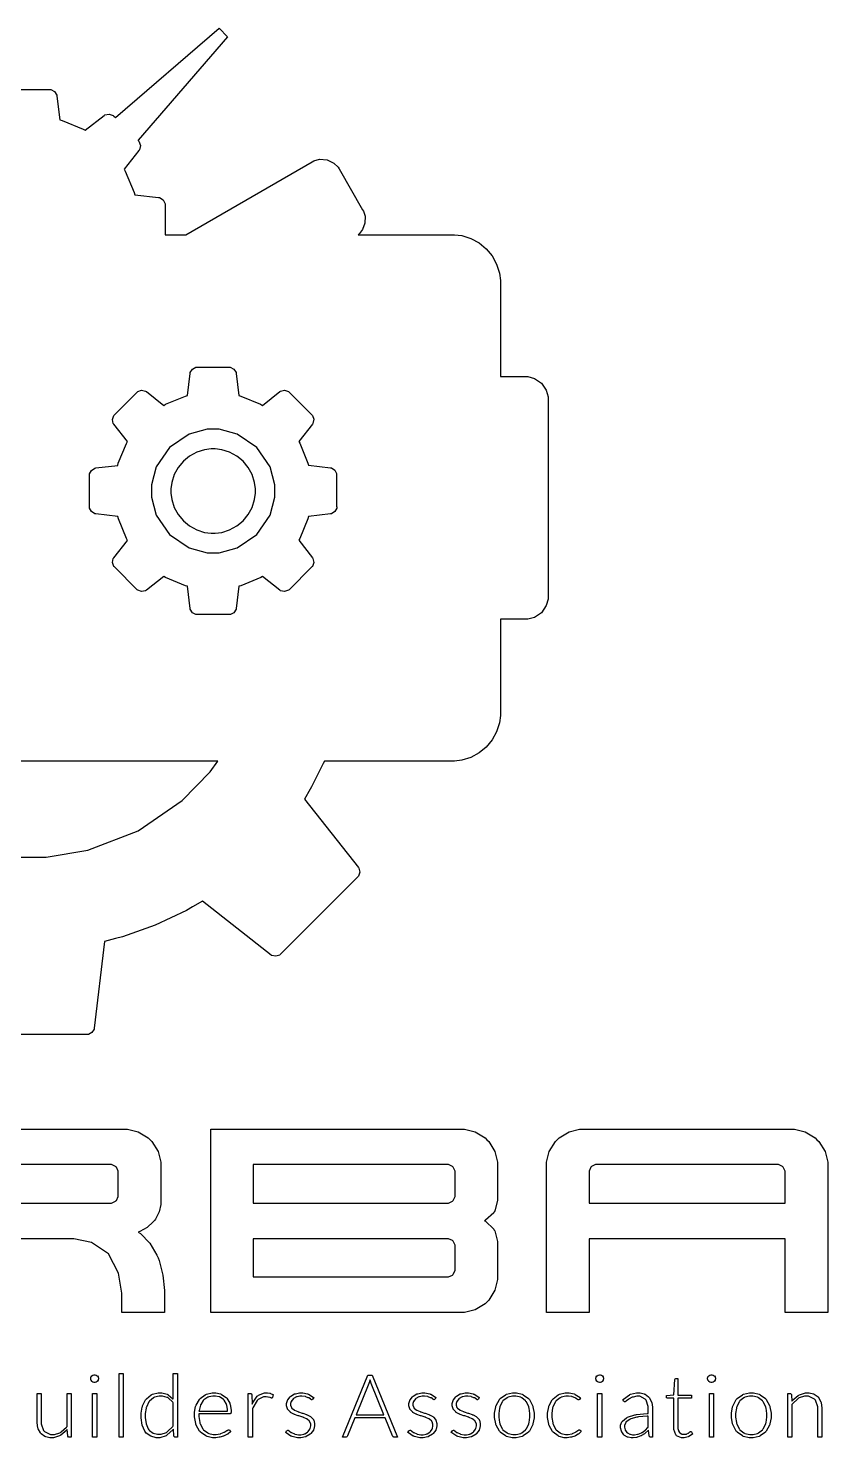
# Model space of a CAD drawing. Extents: x 0.78 to 7.09, y 1.03 to 6.69.
# Drawn here: x 3.92 to 7.09, y 1.09 to 6.69 of the extents above; entities that cross this region are included whole.
import ezdxf

# ---------------------------------------------------------------- set-up
doc = ezdxf.new("R2010")
doc.units = 0
doc.layers.get('0').update_dxf_attribs({"linetype": 'CONTINUOUS'})

msp = doc.modelspace()

# ---------------------------------------------------------------- linework, layer by layer
at = {"color": 250}
for points in [[(3.86849, 6.44174), (4.00553, 6.44174), (4.01031, 6.44174), (4.02479, 6.43408), (4.03424, 6.41932), (4.03467, 6.41575), (4.04606, 6.32167), (4.05501, 6.31933), (4.13906, 6.28489), (4.14686, 6.28033), (4.22125, 6.3386), (4.22407, 6.34088), (4.24138, 6.34467), (4.25803, 6.33882), (4.26064, 6.33621), (4.26617, 6.33074), (4.67719, 6.68506), (4.68001, 6.68235), (4.70785, 6.65408), (4.71061, 6.65121), (4.35628, 6.24056), (4.3571, 6.23936), (4.35975, 6.23682), (4.36561, 6.22017), (4.36165, 6.2029), (4.35943, 6.20003), (4.30117, 6.12597), (4.30567, 6.11811), (4.34056, 6.03381), (4.34293, 6.02479), (4.43701, 6.01378), (4.44054, 6.01329), (4.45529, 6.00375), (4.463, 5.98915), (4.463, 5.98426), (4.463, 5.86615), (4.54606, 5.86615), (5.04688, 6.15554), (5.05339, 6.15929), (5.07601, 6.16531), (5.10574, 6.16314), (5.1326, 6.15007), (5.14931, 6.1334), (5.15315, 6.12679), (5.24647, 5.96496), (5.24989, 5.9591), (5.25586, 5.93896), (5.25564, 5.91222), (5.24647, 5.8871), (5.23421, 5.8705), (5.22911, 5.86615), (5.60118, 5.86615), (5.61074, 5.86615), (5.63954, 5.86231), (5.6754, 5.85113), (5.7079, 5.83344), (5.73628, 5.81006), (5.75971, 5.78174), (5.7774, 5.74924), (5.78857, 5.71332), (5.79254, 5.68446), (5.79254, 5.67481), (5.79254, 5.30317), (5.89328, 5.30317), (5.90186, 5.30317), (5.92763, 5.29622), (5.95568, 5.27724), (5.97456, 5.24918), (5.9815, 5.22353), (5.9815, 5.21496), (5.9815, 4.42914), (5.9815, 4.42063), (5.97456, 4.39497), (5.95568, 4.36692), (5.92763, 4.34793), (5.90186, 4.34093), (5.89328, 4.34093), (5.79254, 4.34093), (5.79254, 3.96929), (5.79254, 3.95969), (5.78857, 3.93083), (5.7774, 3.89492), (5.75971, 3.86242), (5.73628, 3.8341), (5.7079, 3.81071), (5.6754, 3.79303), (5.63954, 3.78185), (5.61074, 3.77794), (5.60118, 3.77794), (5.09489, 3.77794), (5.09065, 3.7685), (5.04378, 3.67589), (5.03857, 3.66694), (5.01617, 3.62799), (5.22993, 3.35628), (5.23178, 3.35385), (5.23497, 3.33757), (5.23008, 3.32189), (5.22797, 3.31972), (4.92008, 3.01144), (4.91803, 3.0095), (4.90207, 3.00467), (4.88569, 3.00732), (4.88346, 3.00906), (4.61143, 3.22325), (4.57243, 3.20042), (4.5485, 3.18664), (4.42415, 3.12756), (4.29406, 3.08165), (4.26731, 3.07443), (4.22325, 3.06261), (4.18229, 2.71892), (4.18181, 2.71588), (4.17231, 2.70236), (4.15913, 2.69488), (4.15474, 2.69488), (3.71929, 2.69488)], [(3.31771, 2.31928), (4.30003, 2.31928), (4.31413, 2.31928), (4.3565, 2.30871), (4.39643, 2.2839), (4.40354, 2.27681), (4.4106, 2.26981), (4.43544, 2.22993), (4.44607, 2.18744), (4.44607, 2.17324), (4.44607, 2.03033), (4.44607, 2.02067), (4.43961, 1.99154), (4.42497, 1.9624), (4.42085, 1.95708), (4.41672, 1.95171), (4.39231, 1.92936), (4.36317, 1.91331), (4.35672, 1.91103), (4.36567, 1.90474), (4.40315, 1.86675), (4.43121, 1.81982), (4.43544, 1.80908), (4.43956, 1.79844), (4.45421, 1.73947), (4.46061, 1.6786), (4.46061, 1.65826), (4.46061, 1.59136), (4.46061, 1.59136), (4.2921, 1.59136), (4.2921, 1.64253), (4.2921, 1.669), (4.27869, 1.74843), (4.23861, 1.82394), (4.17165, 1.86925), (4.10135, 1.88428), (4.07796, 1.88428), (3.48622, 1.88428)]]:
    msp.add_lwpolyline(points, dxfattribs=at)
for points in [[(5.14372, 4.78586), (5.14372, 4.78136), (5.13672, 4.76785), (5.12299, 4.75911), (5.11968, 4.75868), (5.0319, 4.74804), (5.02974, 4.73981), (4.99724, 4.66168), (4.99289, 4.65435), (5.04764, 4.58507), (5.04969, 4.58242), (5.05306, 4.56635), (5.04764, 4.55083), (5.04531, 4.54844), (4.95514, 4.45828), (4.95275, 4.45594), (4.93722, 4.45063), (4.92117, 4.45394), (4.91851, 4.45589), (4.84961, 4.51064), (4.84229, 4.50635), (4.76389, 4.47396), (4.75553, 4.47168), (4.7449, 4.38385), (4.74447, 4.38053), (4.73574, 4.36686), (4.72222, 4.35986), (4.71772, 4.35986), (4.59017, 4.35986), (4.58561, 4.35986), (4.57194, 4.36686), (4.56299, 4.38053), (4.56261, 4.38385), (4.55236, 4.47168), (4.54394, 4.47396), (4.46556, 4.5064), (4.45828, 4.51064), (4.389, 4.45632), (4.38633, 4.45415), (4.37028, 4.45053), (4.35499, 4.45594), (4.35275, 4.45828), (4.26258, 4.54844), (4.26019, 4.55083), (4.25472, 4.56619), (4.25814, 4.58231), (4.26025, 4.58507), (4.31456, 4.65397), (4.31039, 4.66129), (4.27815, 4.73981), (4.27599, 4.74804), (4.18821, 4.75868), (4.18485, 4.75911), (4.17111, 4.76785), (4.16417, 4.78136), (4.16417, 4.78586), (4.16417, 4.91342), (4.16417, 4.91797), (4.17111, 4.93147), (4.18485, 4.94049), (4.18821, 4.94097), (4.27561, 4.95117), (4.27783, 4.95958), (4.31033, 5.03831), (4.31456, 5.04568), (4.26025, 5.11458), (4.25814, 5.11735), (4.25456, 5.13351), (4.25982, 5.14887), (4.26221, 5.15121), (4.35238, 5.24132), (4.35471, 5.24382), (4.37022, 5.24935), (4.38633, 5.24576), (4.389, 5.24371), (4.45828, 5.1894), (4.46544, 5.19353), (4.54368, 5.22613), (4.55197, 5.22835), (4.56261, 5.31575), (4.56299, 5.31912), (4.57172, 5.33301), (4.58524, 5.34017), (4.58979, 5.34017), (4.71733, 5.34017), (4.72185, 5.34017), (4.73551, 5.33301), (4.74447, 5.31912), (4.7449, 5.31575), (4.75553, 5.22835), (4.76378, 5.22613), (4.8419, 5.19363), (4.84924, 5.1894), (4.91851, 5.24408), (4.92117, 5.24621), (4.93701, 5.24962), (4.95231, 5.24414), (4.95469, 5.24175), (5.04486, 5.15158), (5.04719, 5.14925), (5.05268, 5.1339), (5.04932, 5.11774), (5.04725, 5.11496), (4.99289, 5.04606), (4.99713, 5.03879), (5.02935, 4.96039), (5.03153, 4.95199), (5.11931, 4.94135), (5.12261, 4.94097), (5.13629, 4.93224), (5.14328, 4.91872), (5.14328, 4.91417), (5.14328, 4.78624), (5.14372, 4.78624), (5.14372, 4.78586)], [(4.89882, 4.84961), (4.89882, 4.87349), (4.87956, 4.94504), (4.82715, 5.02285), (4.74929, 5.07531), (4.67774, 5.09451), (4.65392, 5.09451), (4.6301, 5.09451), (4.55865, 5.07531), (4.48085, 5.02285), (4.42833, 4.94504), (4.40907, 4.87349), (4.40907, 4.84961), (4.40907, 4.82585), (4.42833, 4.75439), (4.48085, 4.67654), (4.55865, 4.62403), (4.6301, 4.60471), (4.65392, 4.60471), (4.67774, 4.60471), (4.74929, 4.62403), (4.82715, 4.67654), (4.87956, 4.75439), (4.89882, 4.82585), (4.89882, 4.84961)], [(4.82124, 4.84961), (4.82124, 4.85807), (4.81782, 4.8834), (4.80811, 4.91482), (4.79269, 4.94325), (4.77225, 4.96799), (4.7475, 4.98839), (4.71907, 5.00379), (4.68767, 5.01357), (4.66233, 5.01693), (4.65392, 5.01693), (4.64546, 5.01693), (4.62022, 5.01357), (4.58886, 5.00379), (4.56049, 4.98839), (4.53569, 4.96799), (4.51525, 4.94325), (4.49978, 4.91482), (4.48996, 4.8834), (4.4866, 4.85807), (4.4866, 4.84961), (4.4866, 4.84119), (4.48996, 4.81597), (4.49978, 4.78461), (4.51525, 4.75624), (4.53569, 4.73144), (4.56049, 4.71099), (4.58886, 4.69553), (4.62022, 4.68571), (4.64546, 4.68229), (4.65392, 4.68229), (4.66233, 4.68229), (4.68767, 4.68571), (4.71907, 4.69553), (4.7475, 4.71099), (4.77225, 4.73144), (4.79269, 4.75624), (4.80811, 4.78461), (4.81782, 4.81597), (4.82124, 4.84119), (4.82124, 4.84961)], [(4.67204, 3.77794), (3.20156, 3.77794), (3.23199, 3.7354), (3.34304, 3.62181), (3.51714, 3.50196), (3.71724, 3.42518), (3.88206, 3.39806), (3.93701, 3.39806), (3.99186, 3.39806), (4.15647, 3.42518), (4.35644, 3.50196), (4.53049, 3.62181), (4.64154, 3.7354), (4.67204, 3.77794)], [(5.78153, 1.73742), (5.78153, 1.72325), (5.77089, 1.68072), (5.74631, 1.64057), (5.73936, 1.63346), (5.73226, 1.62651), (5.69239, 1.60194), (5.65056, 1.59136), (5.63661, 1.59136), (4.64447, 1.59136), (4.64447, 2.31928), (5.63661, 2.31928), (5.65056, 2.31928), (5.69239, 2.30871), (5.73226, 2.2839), (5.73936, 2.27681), (5.74631, 2.26981), (5.77089, 2.22993), (5.78153, 2.18744), (5.78153, 2.17324), (5.78153, 2.0504), (5.78153, 2.03564), (5.77035, 1.99528), (5.76812, 1.99132), (5.76594, 1.98753), (5.73346, 1.9579), (5.72911, 1.95589), (5.73346, 1.95367), (5.76594, 1.92285), (5.76812, 1.91889), (5.77035, 1.9151), (5.78153, 1.87369), (5.78153, 1.85986), (5.78153, 1.73742)], [(7.09056, 1.59136), (6.92204, 1.59136), (6.92204, 1.88428), (6.1441, 1.88428), (6.1441, 1.59136), (5.97558, 1.59136), (5.97558, 2.17324), (5.97558, 2.18744), (5.98617, 2.22993), (6.01101, 2.26981), (6.01812, 2.27681), (6.02507, 2.2839), (6.06467, 2.30871), (6.1065, 2.31928), (6.1205, 2.31928), (6.9445, 2.31928), (6.95844, 2.31928), (7.00032, 2.30871), (7.04042, 2.2839), (7.04764, 2.27681), (7.05469, 2.26981), (7.07969, 2.22993), (7.09056, 2.18744), (7.09056, 2.17324), (7.09056, 1.59136)], [(4.27756, 2.05707), (4.27756, 2.14649), (4.27756, 2.15224), (4.27007, 2.16775), (4.2685, 2.16932), (4.26699, 2.1709), (4.25071, 2.17876), (4.24528, 2.17876), (3.48622, 2.17876), (3.48622, 2.02599), (4.24528, 2.02599), (4.25108, 2.02599), (4.26699, 2.03358), (4.2685, 2.03504), (4.27007, 2.03657), (4.27756, 2.05197), (4.27756, 2.05707)], [(5.61339, 2.05707), (5.61339, 2.14649), (5.61339, 2.15224), (5.60579, 2.16775), (5.60433, 2.16932), (5.60281, 2.1709), (5.58708, 2.17876), (5.58187, 2.17876), (4.81261, 2.17876), (4.81261, 2.02599), (5.58187, 2.02599), (5.58746, 2.02599), (5.60281, 2.03358), (5.60433, 2.03504), (5.60579, 2.03657), (5.61339, 2.05197), (5.61339, 2.05707)], [(6.92204, 2.02599), (6.92204, 2.14649), (6.92204, 2.15224), (6.91417, 2.16775), (6.9126, 2.16932), (6.91103, 2.1709), (6.89507, 2.17876), (6.88976, 2.17876), (6.17518, 2.17876), (6.16954, 2.17876), (6.15424, 2.1709), (6.15278, 2.16932), (6.15126, 2.16775), (6.1441, 2.15181), (6.1441, 2.14649), (6.1441, 2.02599), (6.92204, 2.02599)], [(5.61339, 1.76417), (5.61339, 1.85314), (5.61339, 1.85878), (5.60579, 1.87414), (5.60433, 1.8756), (5.60281, 1.87711), (5.58708, 1.88428), (5.58187, 1.88428), (4.81261, 1.88428), (4.81261, 1.73269), (5.58187, 1.73269), (5.58746, 1.73269), (5.60281, 1.74029), (5.60433, 1.74175), (5.60579, 1.74328), (5.61339, 1.75896), (5.61339, 1.76417)], [(4.19922, 1.32954), (4.19922, 1.32818), (4.19819, 1.32444), (4.19803, 1.324), (4.19769, 1.32351), (4.19488, 1.31934), (4.1945, 1.3189), (4.19407, 1.31863), (4.19015, 1.31597), (4.18978, 1.31576), (4.18924, 1.31559), (4.18517, 1.31456), (4.18386, 1.31456), (4.18235, 1.31456), (4.17833, 1.31559), (4.17796, 1.31576), (4.17746, 1.31597), (4.17324, 1.31863), (4.17285, 1.3189), (4.17253, 1.31934), (4.16986, 1.32351), (4.16971, 1.324), (4.16949, 1.32444), (4.16851, 1.32829), (4.16851, 1.32954), (4.16851, 1.33111), (4.16949, 1.33534), (4.16971, 1.33583), (4.16986, 1.33626), (4.17253, 1.34017), (4.17285, 1.34055), (4.17324, 1.34098), (4.17746, 1.34353), (4.17796, 1.3437), (4.17833, 1.34391), (4.18246, 1.34489), (4.18386, 1.34489), (4.18533, 1.34489), (4.18924, 1.34391), (4.18978, 1.3437), (4.19015, 1.34353), (4.19407, 1.34098), (4.1945, 1.34055), (4.19488, 1.34017), (4.19769, 1.33626), (4.19803, 1.33583), (4.19819, 1.33534), (4.19922, 1.331), (4.19922, 1.32954)], [(4.29725, 1.34961), (4.29725, 1.09766), (4.28071, 1.09766), (4.28071, 1.34961), (4.29725, 1.34961)], [(4.50315, 1.09766), (4.50185, 1.09766), (4.4981, 1.10162), (4.49804, 1.10238), (4.49647, 1.12956), (4.49447, 1.1269), (4.47222, 1.10623), (4.46967, 1.10471), (4.46712, 1.10314), (4.44303, 1.09527), (4.43506, 1.09527), (4.428, 1.09527), (4.40701, 1.10086), (4.38878, 1.11372), (4.38585, 1.11735), (4.38286, 1.12098), (4.3725, 1.1448), (4.36811, 1.17383), (4.36811, 1.18348), (4.36811, 1.19238), (4.37229, 1.2162), (4.37321, 1.21891), (4.37397, 1.22157), (4.38579, 1.24517), (4.38743, 1.24723), (4.38906, 1.24924), (4.40875, 1.26503), (4.41103, 1.26617), (4.41336, 1.26736), (4.43582, 1.27284), (4.44331, 1.27284), (4.45085, 1.27284), (4.47146, 1.26763), (4.47364, 1.26655), (4.47569, 1.26546), (4.49408, 1.24973), (4.49567, 1.24767), (4.49567, 1.34961), (4.51221, 1.34961), (4.51221, 1.09766), (4.50315, 1.09766)], [(5.38504, 1.09766), (5.37125, 1.09766), (5.37022, 1.09766), (5.36757, 1.09907), (5.36729, 1.09923), (5.36697, 1.09945), (5.36501, 1.10211), (5.36496, 1.10238), (5.33583, 1.17361), (5.21576, 1.17361), (5.18701, 1.10238), (5.18679, 1.10211), (5.18451, 1.09945), (5.18425, 1.09923), (5.18403, 1.09907), (5.18126, 1.09766), (5.18033, 1.09766), (5.16694, 1.09766), (5.26693, 1.34294), (5.28467, 1.34294), (5.38504, 1.09766)], [(6.20199, 1.32954), (6.20199, 1.32818), (6.20068, 1.32444), (6.20042, 1.324), (6.20019, 1.32351), (6.19754, 1.31934), (6.19726, 1.3189), (6.19683, 1.31863), (6.19293, 1.31597), (6.19254, 1.31576), (6.192, 1.31559), (6.18793, 1.31456), (6.18664, 1.31456), (6.18506, 1.31456), (6.18083, 1.31559), (6.18033, 1.31576), (6.1799, 1.31597), (6.17594, 1.31863), (6.17557, 1.3189), (6.17513, 1.31934), (6.17258, 1.32351), (6.17242, 1.324), (6.17219, 1.32444), (6.17128, 1.32829), (6.17128, 1.32954), (6.17128, 1.33111), (6.17219, 1.33534), (6.17242, 1.33583), (6.17258, 1.33626), (6.17513, 1.34017), (6.17557, 1.34055), (6.17594, 1.34098), (6.1799, 1.34353), (6.18033, 1.3437), (6.18083, 1.34391), (6.18517, 1.34489), (6.18664, 1.34489), (6.1881, 1.34489), (6.192, 1.34391), (6.19254, 1.3437), (6.19293, 1.34353), (6.19683, 1.34098), (6.19726, 1.34055), (6.19754, 1.34017), (6.20019, 1.33626), (6.20042, 1.33583), (6.20068, 1.33534), (6.20199, 1.331), (6.20199, 1.32954)], [(6.64486, 1.32954), (6.64486, 1.32818), (6.64388, 1.32444), (6.64372, 1.324), (6.6435, 1.32351), (6.64085, 1.31934), (6.64057, 1.3189), (6.64014, 1.31863), (6.6359, 1.31597), (6.63542, 1.31576), (6.63493, 1.31559), (6.63086, 1.31456), (6.6295, 1.31456), (6.62804, 1.31456), (6.62414, 1.31559), (6.62364, 1.31576), (6.6231, 1.31597), (6.61919, 1.31863), (6.61893, 1.3189), (6.61849, 1.31934), (6.6155, 1.32351), (6.61535, 1.324), (6.61513, 1.32444), (6.61415, 1.32829), (6.61415, 1.32954), (6.61415, 1.33111), (6.61513, 1.33534), (6.61535, 1.33583), (6.6155, 1.33626), (6.61849, 1.34017), (6.61893, 1.34055), (6.61919, 1.34098), (6.6231, 1.34353), (6.62364, 1.3437), (6.62414, 1.34391), (6.62815, 1.34489), (6.6295, 1.34489), (6.63097, 1.34489), (6.63493, 1.34391), (6.63542, 1.3437), (6.6359, 1.34353), (6.64014, 1.34098), (6.64057, 1.34055), (6.64085, 1.34017), (6.6435, 1.33626), (6.64372, 1.33583), (6.64388, 1.33534), (6.64486, 1.331), (6.64486, 1.32954)], [(5.22086, 1.18663), (5.33074, 1.18663), (5.28071, 1.31022), (5.28049, 1.31076), (5.27849, 1.31635), (5.27832, 1.31695), (5.2781, 1.31755), (5.27615, 1.32416), (5.27599, 1.32482), (5.27576, 1.32416), (5.27376, 1.31755), (5.2736, 1.31695), (5.27328, 1.31635), (5.27106, 1.31076), (5.27089, 1.31022), (5.22086, 1.18663)], [(6.51693, 1.09489), (6.5101, 1.09489), (6.49132, 1.10314), (6.48975, 1.10471), (6.48807, 1.10634), (6.47993, 1.1276), (6.47993, 1.13466), (6.47993, 1.25239), (6.45514, 1.25239), (6.45432, 1.25239), (6.45215, 1.25309), (6.45199, 1.25315), (6.45176, 1.25336), (6.45079, 1.25559), (6.45079, 1.25629), (6.45079, 1.26302), (6.48031, 1.26497), (6.48426, 1.32639), (6.48432, 1.32671), (6.48562, 1.32899), (6.48583, 1.32916), (6.486, 1.32937), (6.48796, 1.33073), (6.48861, 1.33073), (6.49647, 1.33073), (6.49647, 1.26459), (6.55078, 1.26459), (6.55078, 1.25239), (6.49647, 1.25239), (6.49647, 1.13542), (6.49647, 1.13238), (6.4981, 1.12413), (6.49843, 1.12321), (6.49869, 1.12245), (6.50293, 1.11545), (6.50353, 1.11496), (6.50401, 1.11442), (6.51019, 1.11046), (6.51101, 1.11024), (6.51167, 1.10997), (6.51796, 1.10867), (6.52007, 1.10867), (6.52279, 1.10867), (6.53028, 1.10997), (6.53108, 1.11024), (6.53174, 1.11057), (6.53836, 1.11393), (6.53896, 1.1142), (6.53944, 1.11464), (6.54378, 1.11811), (6.54411, 1.11849), (6.54449, 1.11882), (6.54682, 1.12006), (6.54764, 1.12006), (6.54829, 1.12006), (6.55007, 1.11882), (6.5504, 1.11849), (6.55474, 1.11106), (6.55365, 1.10986), (6.53982, 1.10032), (6.53819, 1.09961), (6.5364, 1.09885), (6.52175, 1.09489), (6.51693, 1.09489)], [(3.97244, 1.27007), (3.97244, 1.15983), (3.97244, 1.15028), (3.98193, 1.12392), (3.98383, 1.12164), (3.98557, 1.11941), (4.00933, 1.10786), (4.01731, 1.10786), (4.02518, 1.10786), (4.04633, 1.11507), (4.04883, 1.11654), (4.05117, 1.11795), (4.07281, 1.13764), (4.07482, 1.14019), (4.07482, 1.27007), (4.09136, 1.27007), (4.09136, 1.09766), (4.08231, 1.09766), (4.081, 1.09766), (4.07715, 1.10124), (4.07715, 1.10238), (4.07557, 1.12798), (4.07357, 1.12554), (4.05067, 1.10547), (4.04801, 1.10395), (4.04536, 1.10248), (4.02138, 1.09489), (4.0134, 1.09489), (4.00706, 1.09489), (3.9899, 1.09885), (3.98817, 1.09961), (3.98639, 1.10032), (3.97163, 1.11117), (3.97049, 1.11263), (3.96929, 1.11404), (3.96012, 1.13113), (3.95947, 1.13308), (3.95888, 1.13509), (3.95589, 1.15365), (3.95589, 1.15983), (3.95589, 1.27007), (3.97244, 1.27007)], [(4.19211, 1.27007), (4.19211, 1.09766), (4.17518, 1.09766), (4.17518, 1.27007), (4.19211, 1.27007)], [(4.43978, 1.10905), (4.44754, 1.10905), (4.46847, 1.11627), (4.47086, 1.11773), (4.4731, 1.11925), (4.49376, 1.13987), (4.49567, 1.14252), (4.49567, 1.23345), (4.49397, 1.23595), (4.47558, 1.25326), (4.47364, 1.25434), (4.47151, 1.25537), (4.45242, 1.26025), (4.44607, 1.26025), (4.43935, 1.26025), (4.42122, 1.25564), (4.41928, 1.25472), (4.41737, 1.25374), (4.40164, 1.24067), (4.40039, 1.23899), (4.39908, 1.23736), (4.38921, 1.21696), (4.38857, 1.21457), (4.38797, 1.21224), (4.38465, 1.1907), (4.38465, 1.18348), (4.38465, 1.17518), (4.38818, 1.15017), (4.39643, 1.13015), (4.39882, 1.12717), (4.40126, 1.12413), (4.41629, 1.11355), (4.43386, 1.10905), (4.43978, 1.10905)], [(4.65788, 1.27284), (4.66465, 1.27284), (4.68294, 1.26893), (4.68506, 1.26812), (4.68712, 1.26725), (4.70481, 1.25483), (4.70632, 1.25315), (4.7079, 1.25157), (4.71967, 1.23193), (4.72049, 1.22955), (4.72136, 1.22721), (4.72558, 1.20475), (4.72558, 1.19727), (4.72558, 1.19602), (4.72456, 1.19233), (4.72439, 1.19211), (4.72428, 1.19184), (4.72168, 1.19054), (4.72086, 1.19054), (4.59685, 1.19054), (4.59685, 1.18739), (4.59685, 1.17887), (4.60047, 1.15565), (4.60118, 1.15316), (4.60194, 1.15072), (4.61274, 1.13005), (4.61415, 1.12836), (4.6155, 1.12668), (4.63226, 1.1142), (4.63428, 1.11339), (4.63624, 1.11252), (4.65451, 1.10829), (4.66064, 1.10829), (4.66624, 1.10829), (4.68147, 1.11057), (4.68306, 1.11106), (4.68463, 1.11155), (4.69814, 1.11675), (4.69922, 1.11735), (4.70031, 1.11795), (4.70876, 1.12353), (4.70947, 1.12402), (4.71001, 1.12446), (4.71371, 1.12679), (4.71496, 1.12679), (4.71582, 1.12679), (4.71826, 1.12516), (4.71847, 1.12484), (4.72282, 1.1193), (4.72211, 1.11854), (4.71294, 1.11057), (4.71181, 1.10986), (4.71072, 1.1091), (4.69819, 1.10287), (4.69683, 1.10238), (4.69532, 1.10178), (4.68033, 1.0976), (4.67876, 1.09728), (4.67714, 1.09701), (4.66385, 1.09527), (4.65944, 1.09527), (4.65136, 1.09527), (4.62961, 1.10053), (4.62717, 1.10156), (4.62468, 1.10259), (4.60368, 1.11746), (4.60194, 1.1193), (4.60026, 1.12131), (4.58681, 1.14562), (4.58583, 1.14844), (4.5849, 1.15131), (4.58029, 1.17839), (4.58029, 1.18739), (4.58029, 1.19596), (4.58453, 1.21913), (4.58544, 1.22168), (4.58632, 1.22434), (4.59912, 1.24696), (4.60081, 1.24881), (4.60243, 1.25071), (4.62272, 1.26546), (4.62522, 1.26655), (4.62756, 1.26763), (4.65028, 1.27284), (4.65788, 1.27284)], [(4.65826, 1.26063), (4.65235, 1.26063), (4.63629, 1.257), (4.63465, 1.25629), (4.63286, 1.25564), (4.6174, 1.24582), (4.61615, 1.24452), (4.61486, 1.24327), (4.60471, 1.22748), (4.60394, 1.22559), (4.60314, 1.22385), (4.59782, 1.20345), (4.59765, 1.20117), (4.71061, 1.20117), (4.71061, 1.20752), (4.70768, 1.22456), (4.70708, 1.2264), (4.70638, 1.22819), (4.69754, 1.24365), (4.69646, 1.2449), (4.69526, 1.2462), (4.68147, 1.25608), (4.6799, 1.25673), (4.67822, 1.25732), (4.66325, 1.26063), (4.65826, 1.26063)], [(4.79292, 1.09766), (4.79292, 1.27007), (4.8016, 1.27007), (4.80263, 1.27007), (4.80567, 1.2691), (4.80588, 1.26888), (4.80615, 1.26872), (4.80746, 1.26595), (4.80746, 1.26497), (4.80908, 1.22835), (4.81044, 1.23193), (4.82883, 1.25949), (4.83111, 1.26145), (4.83333, 1.26346), (4.85732, 1.27284), (4.86535, 1.27284), (4.86887, 1.27284), (4.87842, 1.27159), (4.8795, 1.27127), (4.88058, 1.271), (4.89111, 1.26704), (4.89214, 1.26655), (4.88976, 1.2551), (4.88965, 1.25461), (4.88704, 1.25239), (4.88624, 1.25239), (4.88553, 1.25239), (4.88374, 1.25271), (4.88346, 1.25277), (4.88314, 1.25298), (4.87924, 1.25429), (4.87875, 1.25434), (4.87825, 1.25456), (4.87229, 1.25586), (4.87164, 1.25591), (4.87093, 1.25613), (4.86436, 1.25673), (4.86219, 1.25673), (4.85411, 1.25673), (4.83197, 1.24658), (4.82992, 1.24452), (4.82785, 1.24257), (4.81082, 1.2136), (4.80946, 1.20985), (4.80946, 1.09766), (4.79292, 1.09766)], [(5.04844, 1.24843), (5.04824, 1.24805), (5.04568, 1.24609), (5.04486, 1.24609), (5.04357, 1.24609), (5.04025, 1.24805), (5.03976, 1.24843), (5.03928, 1.24886), (5.03267, 1.25277), (5.0319, 1.25315), (5.03108, 1.25363), (5.02083, 1.25792), (5.01969, 1.2583), (5.0185, 1.25863), (5.00608, 1.26025), (5.00196, 1.26025), (4.99772, 1.26025), (4.98628, 1.25798), (4.98503, 1.25749), (4.98372, 1.25711), (4.97293, 1.25108), (4.97206, 1.25038), (4.97114, 1.24962), (4.96386, 1.24078), (4.96338, 1.23975), (4.96289, 1.23877), (4.96024, 1.23041), (4.96024, 1.22759), (4.96024, 1.22418), (4.96386, 1.21473), (4.96457, 1.21381), (4.96522, 1.21294), (4.97439, 1.20535), (4.97558, 1.20475), (4.97667, 1.20416), (4.98915, 1.19857), (4.99056, 1.19802), (4.99203, 1.19765), (5.00678, 1.19303), (5.00825, 1.19255), (5.00971, 1.19217), (5.02419, 1.18723), (5.02561, 1.18663), (5.02707, 1.18603), (5.03988, 1.17887), (5.04096, 1.17795), (5.0421, 1.17719), (5.05126, 1.16705), (5.05197, 1.16574), (5.05263, 1.16461), (5.05588, 1.15223), (5.05588, 1.14806), (5.05588, 1.14285), (5.05263, 1.12885), (5.05197, 1.12717), (5.05126, 1.1256), (5.04139, 1.11144), (5.04015, 1.11024), (5.03885, 1.1091), (5.02311, 1.09993), (5.02126, 1.09923), (5.01937, 1.09858), (5.00157, 1.09489), (4.99567, 1.09489), (4.98785, 1.09489), (4.96674, 1.09983), (4.96457, 1.1008), (4.9624, 1.10178), (4.94299, 1.11458), (4.94135, 1.11616), (4.94526, 1.12207), (4.94536, 1.12229), (4.94706, 1.12397), (4.94726, 1.12402), (4.94732, 1.12413), (4.94928, 1.12484), (4.94997, 1.12484), (4.95133, 1.12484), (4.95492, 1.1225), (4.95551, 1.12207), (4.956, 1.12158), (4.96326, 1.11637), (4.96419, 1.11578), (4.96496, 1.11529), (4.97575, 1.11035), (4.97715, 1.10986), (4.9784, 1.10938), (4.99192, 1.1071), (4.99647, 1.1071), (5.00119, 1.1071), (5.01394, 1.10975), (5.01535, 1.11024), (5.01671, 1.11073), (5.02821, 1.11762), (5.02914, 1.11849), (5.03011, 1.11941), (5.03694, 1.12956), (5.03738, 1.1307), (5.03787, 1.13189), (5.04053, 1.14225), (5.04053, 1.14567), (5.04053, 1.14925), (5.03689, 1.15885), (5.03624, 1.15983), (5.03554, 1.16086), (5.02669, 1.16905), (5.02561, 1.16971), (5.02442, 1.1703), (5.01161, 1.17589), (5.01025, 1.17638), (5.00874, 1.17687), (4.99397, 1.18142), (4.99251, 1.18191), (4.991, 1.1824), (4.97657, 1.18761), (4.97521, 1.18821), (4.97368, 1.18869), (4.96094, 1.19558), (4.95985, 1.19645), (4.95876, 1.19727), (4.94949, 1.20752), (4.94883, 1.20866), (4.94814, 1.20985), (4.94488, 1.22228), (4.94488, 1.2264), (4.94488, 1.23085), (4.94814, 1.24273), (4.94883, 1.24409), (4.94949, 1.2455), (4.95893, 1.25798), (4.96024, 1.25906), (4.96137, 1.26015), (4.97618, 1.26866), (4.97797, 1.26931), (4.97971, 1.26991), (4.99636, 1.27284), (5.00196, 1.27284), (5.00896, 1.27284), (5.02783, 1.26931), (5.02994, 1.2685), (5.0319, 1.26774), (5.05057, 1.25591), (5.05236, 1.25434), (5.04844, 1.24843)], [(5.53347, 1.24843), (5.53326, 1.24805), (5.53043, 1.24609), (5.52951, 1.24609), (5.52951, 1.24609), (5.52528, 1.24805), (5.52479, 1.24843), (5.52431, 1.24886), (5.51768, 1.25277), (5.51693, 1.25315), (5.516, 1.25363), (5.50586, 1.25792), (5.50472, 1.2583), (5.50353, 1.25863), (5.49115, 1.26025), (5.48703, 1.26025), (5.48275, 1.26025), (5.47131, 1.25798), (5.47006, 1.25749), (5.46875, 1.25711), (5.45796, 1.25108), (5.45708, 1.25038), (5.45606, 1.24962), (5.44889, 1.24078), (5.4484, 1.23975), (5.44792, 1.23877), (5.44526, 1.23041), (5.44526, 1.22759), (5.44526, 1.22418), (5.44889, 1.21473), (5.4496, 1.21381), (5.45025, 1.21294), (5.45915, 1.20535), (5.46024, 1.20475), (5.46137, 1.20416), (5.47418, 1.19857), (5.47558, 1.19802), (5.47706, 1.19765), (5.49175, 1.19303), (5.49333, 1.19255), (5.49479, 1.19217), (5.50922, 1.18723), (5.51064, 1.18663), (5.5121, 1.18603), (5.52479, 1.17887), (5.52599, 1.17795), (5.52707, 1.17719), (5.53592, 1.16705), (5.53662, 1.16574), (5.53728, 1.16461), (5.54096, 1.15223), (5.54096, 1.14806), (5.54096, 1.14285), (5.53765, 1.12885), (5.537, 1.12717), (5.53629, 1.1256), (5.52642, 1.11144), (5.52518, 1.11024), (5.52387, 1.1091), (5.50814, 1.09993), (5.50629, 1.09923), (5.50439, 1.09858), (5.4866, 1.09489), (5.48068, 1.09489), (5.47288, 1.09489), (5.45176, 1.09983), (5.4496, 1.1008), (5.44743, 1.10178), (5.42774, 1.11458), (5.426, 1.11616), (5.4299, 1.12207), (5.43007, 1.12229), (5.43181, 1.12397), (5.43192, 1.12402), (5.43207, 1.12413), (5.43431, 1.12484), (5.43506, 1.12484), (5.43642, 1.12484), (5.43994, 1.1225), (5.44054, 1.12207), (5.44103, 1.12158), (5.44792, 1.11637), (5.44883, 1.11578), (5.44971, 1.11529), (5.46078, 1.11035), (5.46218, 1.10986), (5.46343, 1.10938), (5.47694, 1.1071), (5.4815, 1.1071), (5.48622, 1.1071), (5.49897, 1.10975), (5.50038, 1.11024), (5.50174, 1.11073), (5.51324, 1.11762), (5.51417, 1.11849), (5.51503, 1.11941), (5.52192, 1.12956), (5.52246, 1.1307), (5.52294, 1.13189), (5.52518, 1.14225), (5.52518, 1.14567), (5.52518, 1.14925), (5.52192, 1.15885), (5.52126, 1.15983), (5.52056, 1.16086), (5.51139, 1.16905), (5.51025, 1.16971), (5.50917, 1.1703), (5.49664, 1.17589), (5.49528, 1.17638), (5.49376, 1.17687), (5.479, 1.18142), (5.47754, 1.18191), (5.47607, 1.1824), (5.46132, 1.18761), (5.45985, 1.18821), (5.45844, 1.18869), (5.44596, 1.19558), (5.44488, 1.19645), (5.44368, 1.19727), (5.43451, 1.20752), (5.43386, 1.20866), (5.43317, 1.20985), (5.4299, 1.22228), (5.4299, 1.2264), (5.4299, 1.23085), (5.43317, 1.24273), (5.43386, 1.24409), (5.4344, 1.2455), (5.44396, 1.25798), (5.44526, 1.25906), (5.4464, 1.26015), (5.46121, 1.26866), (5.463, 1.26931), (5.46474, 1.26991), (5.48112, 1.27284), (5.4866, 1.27284), (5.49354, 1.27284), (5.51253, 1.26931), (5.51454, 1.2685), (5.5166, 1.26774), (5.53532, 1.25591), (5.537, 1.25434), (5.53347, 1.24843)], [(5.70551, 1.24843), (5.70529, 1.24805), (5.70247, 1.24609), (5.70156, 1.24609), (5.70036, 1.24609), (5.69732, 1.24805), (5.69683, 1.24843), (5.69624, 1.24886), (5.68946, 1.25277), (5.68858, 1.25315), (5.68778, 1.25363), (5.6779, 1.25792), (5.67676, 1.2583), (5.67546, 1.25863), (5.66314, 1.26025), (5.65907, 1.26025), (5.65483, 1.26025), (5.64339, 1.25798), (5.64214, 1.25749), (5.64085, 1.25711), (5.62961, 1.25108), (5.62875, 1.25038), (5.62782, 1.24962), (5.62099, 1.24078), (5.6205, 1.23975), (5.6199, 1.23877), (5.61729, 1.23041), (5.61729, 1.22759), (5.61729, 1.22418), (5.62056, 1.21473), (5.62125, 1.21381), (5.6219, 1.21294), (5.63118, 1.20535), (5.63226, 1.20475), (5.63336, 1.20416), (5.64611, 1.19857), (5.64763, 1.19802), (5.64899, 1.19765), (5.66347, 1.19303), (5.66499, 1.19255), (5.66644, 1.19217), (5.68115, 1.18723), (5.68267, 1.18663), (5.68403, 1.18603), (5.69683, 1.17887), (5.69803, 1.17795), (5.69911, 1.17719), (5.70796, 1.16705), (5.70865, 1.16574), (5.70931, 1.16461), (5.713, 1.15223), (5.713, 1.14806), (5.713, 1.14285), (5.70931, 1.12885), (5.70865, 1.12717), (5.70796, 1.1256), (5.69851, 1.11144), (5.69726, 1.11024), (5.69596, 1.1091), (5.68018, 1.09993), (5.67833, 1.09923), (5.67643, 1.09858), (5.65869, 1.09489), (5.65278, 1.09489), (5.64497, 1.09489), (5.62381, 1.09983), (5.62164, 1.1008), (5.61936, 1.10178), (5.59978, 1.11458), (5.59804, 1.11616), (5.60194, 1.12207), (5.60211, 1.12229), (5.60374, 1.12397), (5.60394, 1.12402), (5.60411, 1.12413), (5.60607, 1.12484), (5.60672, 1.12484), (5.60807, 1.12484), (5.61171, 1.1225), (5.61219, 1.12207), (5.61279, 1.12158), (5.61996, 1.11637), (5.62088, 1.11578), (5.62175, 1.11529), (5.63254, 1.11035), (5.63385, 1.10986), (5.6351, 1.10938), (5.6486, 1.1071), (5.65315, 1.1071), (5.65793, 1.1071), (5.67101, 1.10975), (5.67242, 1.11024), (5.67378, 1.11073), (5.68522, 1.11762), (5.68619, 1.11849), (5.68707, 1.11941), (5.69401, 1.12956), (5.6945, 1.1307), (5.69499, 1.13189), (5.69726, 1.14225), (5.69726, 1.14567), (5.69726, 1.14925), (5.69368, 1.15885), (5.69293, 1.15983), (5.69233, 1.16086), (5.68338, 1.16905), (5.68229, 1.16971), (5.68121, 1.1703), (5.6684, 1.17589), (5.66694, 1.17638), (5.66553, 1.17687), (5.6511, 1.18142), (5.64963, 1.18191), (5.648, 1.1824), (5.63325, 1.18761), (5.63189, 1.18821), (5.63049, 1.18869), (5.61768, 1.19558), (5.61654, 1.19645), (5.61546, 1.19727), (5.60656, 1.20752), (5.6059, 1.20866), (5.60519, 1.20985), (5.60157, 1.22228), (5.60157, 1.2264), (5.60157, 1.23085), (5.60493, 1.24273), (5.60553, 1.24409), (5.60618, 1.2455), (5.61572, 1.25798), (5.61692, 1.25906), (5.61817, 1.26015), (5.63325, 1.26866), (5.63504, 1.26931), (5.63678, 1.26991), (5.65315, 1.27284), (5.65864, 1.27284), (5.66564, 1.27284), (5.68451, 1.26931), (5.68664, 1.2685), (5.68869, 1.26774), (5.70736, 1.25591), (5.70904, 1.25434), (5.70551, 1.24843)], [(5.84804, 1.27284), (5.85628, 1.27284), (5.87858, 1.26763), (5.88108, 1.26655), (5.88351, 1.26557), (5.90424, 1.25071), (5.90593, 1.24881), (5.90756, 1.24685), (5.92003, 1.22353), (5.92085, 1.22087), (5.92171, 1.21815), (5.92638, 1.19244), (5.92638, 1.18387), (5.92638, 1.17475), (5.92171, 1.15001), (5.92085, 1.14724), (5.92003, 1.14459), (5.90756, 1.12131), (5.90593, 1.1193), (5.90424, 1.11746), (5.88351, 1.10265), (5.88108, 1.10156), (5.87858, 1.10053), (5.85563, 1.09527), (5.84804, 1.09527), (5.83974, 1.09527), (5.81728, 1.10053), (5.81494, 1.10156), (5.81244, 1.10265), (5.79183, 1.11746), (5.79015, 1.1193), (5.78847, 1.12131), (5.77567, 1.14459), (5.77479, 1.14724), (5.77387, 1.15001), (5.76932, 1.1754), (5.76932, 1.18387), (5.76932, 1.19314), (5.77387, 1.21815), (5.77479, 1.22087), (5.77567, 1.22353), (5.78847, 1.24685), (5.79015, 1.24881), (5.79183, 1.25071), (5.81244, 1.26557), (5.81494, 1.26655), (5.81728, 1.26763), (5.84033, 1.27284), (5.84804, 1.27284)], [(5.84804, 1.10829), (5.85482, 1.10829), (5.87321, 1.11252), (5.87522, 1.11339), (5.87706, 1.11431), (5.89279, 1.12712), (5.8941, 1.12874), (5.89546, 1.13043), (5.90522, 1.15044), (5.90593, 1.15278), (5.90647, 1.15506), (5.90983, 1.1767), (5.90983, 1.18387), (5.90983, 1.19179), (5.90647, 1.21305), (5.90593, 1.21539), (5.90522, 1.21777), (5.89546, 1.23774), (5.8941, 1.23937), (5.89279, 1.24105), (5.87706, 1.25385), (5.87522, 1.25472), (5.87321, 1.25564), (5.85433, 1.26025), (5.84804, 1.26025), (5.84119, 1.26025), (5.82281, 1.25564), (5.82086, 1.25472), (5.81885, 1.25385), (5.80285, 1.24105), (5.8016, 1.23937), (5.80029, 1.23774), (5.79075, 1.21777), (5.79015, 1.21539), (5.78944, 1.21305), (5.78624, 1.19119), (5.78624, 1.18387), (5.78624, 1.17611), (5.78944, 1.15506), (5.79015, 1.15278), (5.79075, 1.15044), (5.80029, 1.13043), (5.8016, 1.12874), (5.80285, 1.12712), (5.81885, 1.11431), (5.82086, 1.11339), (5.82281, 1.11252), (5.84169, 1.10829), (5.84804, 1.10829)], [(6.1059, 1.24723), (6.10568, 1.24718), (6.10439, 1.2462), (6.10433, 1.24609), (6.10411, 1.24598), (6.10249, 1.24528), (6.10194, 1.24528), (6.10075, 1.24528), (6.09771, 1.24729), (6.09722, 1.24767), (6.09674, 1.2481), (6.09011, 1.25228), (6.08936, 1.25277), (6.08843, 1.25326), (6.07801, 1.25749), (6.07676, 1.25787), (6.07547, 1.2583), (6.06256, 1.26025), (6.05826, 1.26025), (6.05165, 1.26025), (6.03386, 1.25564), (6.0319, 1.25472), (6.03, 1.25385), (6.01383, 1.24143), (6.01258, 1.23975), (6.01129, 1.23812), (6.00103, 1.21815), (6.00038, 1.21577), (5.99968, 1.21343), (5.99647, 1.1913), (5.99647, 1.18387), (5.99647, 1.17584), (6.00011, 1.15397), (6.00082, 1.15158), (6.00146, 1.14925), (6.01129, 1.12956), (6.01258, 1.12798), (6.01383, 1.12641), (6.02962, 1.1142), (6.03153, 1.11339), (6.03336, 1.11252), (6.05057, 1.10829), (6.05632, 1.10829), (6.06153, 1.10829), (6.07563, 1.11057), (6.07715, 1.11106), (6.0785, 1.11155), (6.09, 1.11713), (6.09093, 1.11773), (6.09179, 1.11822), (6.09901, 1.12353), (6.09961, 1.12402), (6.1001, 1.12451), (6.10351, 1.12679), (6.10471, 1.12679), (6.10558, 1.12679), (6.10807, 1.12554), (6.10829, 1.12522), (6.11257, 1.11968), (6.11187, 1.11882), (6.10346, 1.11068), (6.10238, 1.10986), (6.10135, 1.10921), (6.09022, 1.10287), (6.08897, 1.10238), (6.08768, 1.10178), (6.07389, 1.0976), (6.07243, 1.09728), (6.0709, 1.09701), (6.05789, 1.09527), (6.05354, 1.09527), (6.04606, 1.09527), (6.02582, 1.10021), (6.0236, 1.10118), (6.02132, 1.10227), (6.00196, 1.11664), (6.00038, 1.11849), (5.99869, 1.1205), (5.986, 1.14372), (5.98503, 1.14648), (5.9841, 1.14925), (5.97993, 1.17524), (5.97993, 1.18387), (5.97993, 1.19293), (5.9841, 1.21734), (5.98503, 1.22011), (5.98579, 1.22287), (5.99832, 1.24609), (6, 1.24805), (6.00163, 1.25005), (6.02192, 1.26546), (6.02442, 1.26655), (6.02675, 1.26763), (6.04975, 1.27284), (6.05746, 1.27284), (6.06494, 1.27284), (6.08524, 1.26866), (6.0874, 1.26774), (6.08957, 1.26687), (6.10856, 1.25472), (6.11025, 1.25315), (6.1059, 1.24723)], [(6.1945, 1.27007), (6.1945, 1.09766), (6.17796, 1.09766), (6.17796, 1.27007), (6.1945, 1.27007)], [(6.38857, 1.09766), (6.38688, 1.09766), (6.38206, 1.10189), (6.38189, 1.10276), (6.3795, 1.12484), (6.37831, 1.12364), (6.36649, 1.11312), (6.36535, 1.1122), (6.36415, 1.11122), (6.35206, 1.10346), (6.35081, 1.10276), (6.3495, 1.10221), (6.33572, 1.09728), (6.33425, 1.09684), (6.33274, 1.09657), (6.31939, 1.09489), (6.31494, 1.09489), (6.31071, 1.09489), (6.29937, 1.09728), (6.29801, 1.09766), (6.2966, 1.09809), (6.28413, 1.10466), (6.2831, 1.10552), (6.28207, 1.10645), (6.27349, 1.11795), (6.27285, 1.1193), (6.27225, 1.12071), (6.26888, 1.13471), (6.26888, 1.13938), (6.26888, 1.14442), (6.27419, 1.15788), (6.27518, 1.15945), (6.27626, 1.16103), (6.29258, 1.17453), (6.29486, 1.17562), (6.29704, 1.17681), (6.32525, 1.18598), (6.32872, 1.18663), (6.33214, 1.18734), (6.37392, 1.19168), (6.37875, 1.19173), (6.37875, 1.20985), (6.37875, 1.21902), (6.37022, 1.2443), (6.36849, 1.24647), (6.36681, 1.24864), (6.34532, 1.25944), (6.33822, 1.25944), (6.3329, 1.25944), (6.31842, 1.25651), (6.31694, 1.25591), (6.31543, 1.25543), (6.30333, 1.24913), (6.30236, 1.24843), (6.30126, 1.24777), (6.29308, 1.24154), (6.29254, 1.24094), (6.29183, 1.2404), (6.28728, 1.23741), (6.28581, 1.23741), (6.2845, 1.23741), (6.28097, 1.24007), (6.28071, 1.24056), (6.27794, 1.24566), (6.28017, 1.24783), (6.30382, 1.26503), (6.30632, 1.26617), (6.30875, 1.26736), (6.33231, 1.27284), (6.34017, 1.27284), (6.34614, 1.27284), (6.36236, 1.26931), (6.36415, 1.2685), (6.36589, 1.26785), (6.38032, 1.25732), (6.38151, 1.25591), (6.3826, 1.25456), (6.39111, 1.23812), (6.39171, 1.23622), (6.39231, 1.23427), (6.39529, 1.21598), (6.39529, 1.20985), (6.39529, 1.09766), (6.38857, 1.09766)], [(6.63781, 1.27007), (6.63781, 1.09766), (6.62125, 1.09766), (6.62125, 1.27007), (6.63781, 1.27007)], [(6.78738, 1.27284), (6.79563, 1.27284), (6.81799, 1.26763), (6.82047, 1.26655), (6.82292, 1.26557), (6.84332, 1.25071), (6.84489, 1.24881), (6.84651, 1.24685), (6.85932, 1.22353), (6.86025, 1.22087), (6.86111, 1.21815), (6.86572, 1.19244), (6.86572, 1.18387), (6.86572, 1.17475), (6.86111, 1.15001), (6.86025, 1.14724), (6.85932, 1.14459), (6.84651, 1.12131), (6.84489, 1.1193), (6.84332, 1.11746), (6.82292, 1.10265), (6.82047, 1.10156), (6.81799, 1.10053), (6.79503, 1.09527), (6.78738, 1.09527), (6.77908, 1.09527), (6.75667, 1.10053), (6.75435, 1.10156), (6.75185, 1.10265), (6.73118, 1.11746), (6.72954, 1.1193), (6.72786, 1.12131), (6.71506, 1.14459), (6.71419, 1.14724), (6.71326, 1.15001), (6.70865, 1.1754), (6.70865, 1.18387), (6.70865, 1.19314), (6.71326, 1.21815), (6.71419, 1.22087), (6.71506, 1.22353), (6.72786, 1.24685), (6.72954, 1.24881), (6.73118, 1.25071), (6.75185, 1.26557), (6.75435, 1.26655), (6.75667, 1.26763), (6.77968, 1.27284), (6.78738, 1.27284)], [(6.78738, 1.10829), (6.79406, 1.10829), (6.81228, 1.11252), (6.81418, 1.11339), (6.81614, 1.11431), (6.83214, 1.12712), (6.83344, 1.12874), (6.83479, 1.13043), (6.84457, 1.15044), (6.84526, 1.15278), (6.84586, 1.15506), (6.84924, 1.1767), (6.84924, 1.18387), (6.84924, 1.19179), (6.84586, 1.21305), (6.84526, 1.21539), (6.84457, 1.21777), (6.83479, 1.23774), (6.83344, 1.23937), (6.83214, 1.24105), (6.81614, 1.25385), (6.81418, 1.25472), (6.81228, 1.25564), (6.79357, 1.26025), (6.78738, 1.26025), (6.7806, 1.26025), (6.76221, 1.25564), (6.76025, 1.25472), (6.75825, 1.25385), (6.74219, 1.24105), (6.74094, 1.23937), (6.73964, 1.23774), (6.72976, 1.21777), (6.72911, 1.21539), (6.72851, 1.21305), (6.72521, 1.19119), (6.72521, 1.18387), (6.72521, 1.17611), (6.72851, 1.15506), (6.72911, 1.15278), (6.72976, 1.15044), (6.73964, 1.13043), (6.74094, 1.12874), (6.74219, 1.12712), (6.75825, 1.11431), (6.76025, 1.11339), (6.76221, 1.11252), (6.78108, 1.10829), (6.78738, 1.10829)], [(6.93192, 1.09766), (6.93192, 1.27007), (6.94135, 1.27007), (6.9426, 1.27007), (6.94635, 1.26655), (6.94646, 1.26573), (6.94803, 1.23975), (6.94987, 1.24235), (6.9726, 1.26232), (6.97521, 1.26378), (6.97786, 1.26535), (7.00211, 1.27284), (7.01025, 1.27284), (7.01644, 1.27284), (7.03326, 1.26931), (7.03504, 1.2685), (7.03678, 1.26774), (7.05197, 1.25694), (7.05317, 1.25553), (7.05431, 1.25418), (7.06321, 1.23703), (7.06381, 1.23503), (7.06435, 1.23307), (7.06733, 1.21419), (7.06733, 1.2079), (7.06733, 1.09766), (7.05078, 1.09766), (7.05078, 1.20828), (7.05078, 1.21783), (7.0415, 1.24414), (7.03976, 1.24647), (7.03787, 1.24875), (7.01389, 1.26025), (7.00592, 1.26025), (6.99799, 1.26025), (6.97683, 1.25298), (6.97439, 1.25157), (6.972, 1.25011), (6.95036, 1.23009), (6.9484, 1.22759), (6.9484, 1.09766), (6.93192, 1.09766)], [(6.31928, 1.1071), (6.32389, 1.1071), (6.33626, 1.1091), (6.33778, 1.10948), (6.33914, 1.10981), (6.35194, 1.11469), (6.35314, 1.11534), (6.35428, 1.11605), (6.3655, 1.12353), (6.36654, 1.1244), (6.36762, 1.12532), (6.37771, 1.13515), (6.37875, 1.13623), (6.37875, 1.18072), (6.37468, 1.18066), (6.33951, 1.17768), (6.33658, 1.17719), (6.33361, 1.1767), (6.30931, 1.16981), (6.30746, 1.16889), (6.30544, 1.16802), (6.29139, 1.15788), (6.29053, 1.15668), (6.28956, 1.15554), (6.28504, 1.14404), (6.28504, 1.14019), (6.28504, 1.13645), (6.28728, 1.1263), (6.28782, 1.12522), (6.28831, 1.12424), (6.29449, 1.11567), (6.29531, 1.11496), (6.29606, 1.11431), (6.30524, 1.10938), (6.30632, 1.10905), (6.30729, 1.10878), (6.31625, 1.1071), (6.31928, 1.1071)]]:
    msp.add_lwpolyline(points, close=True, dxfattribs=at)

doc.saveas('drawing.dxf')
